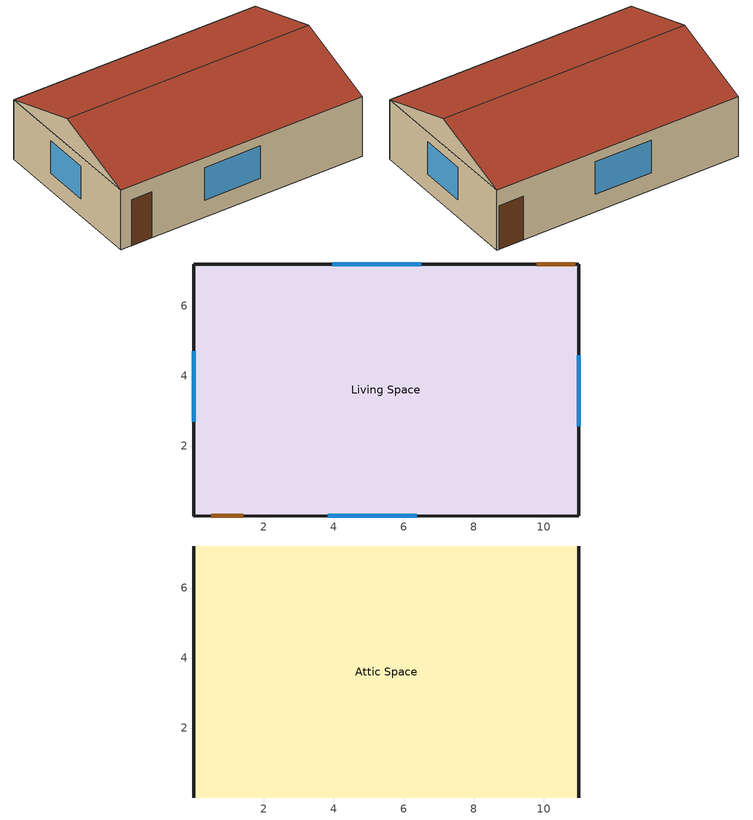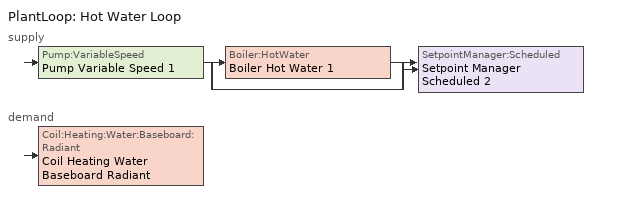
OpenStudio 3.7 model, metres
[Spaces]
Living Space
 floor ground (slab-on-floor-const): 11,7.2 11,0 0,0 0,7.2 z0
 wall outside (ext-wall-base): 11,0 11,7.2 0,7.2 0,0 11,0 z0:2.75
 window (glazing-base): 11,2.57 11,4.59 / 6.5,7.2 3.96,7.2 / 0,4.71 0,2.69 / 3.82,0 6.36,0 z0.8:2.3
 door (door-const): 10.89,7.2 9.8,7.2 z0:2; 0.5,0 1.41,0 z0:2.13
Attic Space
 floor to Living Space (floor-const): 11,7.2 11,0 0,0 0,7.2 z2.75
 wall outside (ext-wall-base): 0,3.6,3.95 0,7.2,2.75 0,0,2.75; 11,3.6,3.95 11,0,2.75 11,7.2,2.75
 roof outside (roof-const): 0,3.6,3.95 0,0,2.75 11,0,2.75 11,3.6,3.95; 11,3.6,3.95 11,7.2,2.75 0,7.2,2.75 0,3.6,3.95
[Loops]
PlantLoop 'Hot Water Loop'
 supply: Pump:VariableSpeed 'Pump Variable Speed 1' > split
  | Boiler:HotWater 'Boiler Hot Water 1'
  | bypass
  join > SetpointManager:Scheduled 'Setpoint Manager Scheduled 2'
 demand: Coil:Heating:Water:Baseboard:Radiant 'Coil Heating Water Baseboard Radiant'
[Site]
DEBRECEN: Latitude {deg}=47.48; Longitude {deg}=21.63; Time Zone {hr}=1; Elevation {m}=112; Terrain=Suburbs
[Building]
SF: North Axis {deg}=0
[ClimateZones]
Climate Zone Institution Name 1=ASHRAE; Climate Zone Document Name 1=ANSI/ASHRAE Standard 169; Climate Zone Document Year 1=2006; Climate Zone Institution Name 2=CEC; Climate Zone Document Name 2=California Climate Zone Descriptions; Climate Zone Document Year 2=1995
[SizingPeriod:DesignDay] Barometric Pressure {Pa}=99987; Rain Indicator=No; Snow Indicator=No; Day of Month=21; Daylight Saving Time Indicator=No; Humidity Condition Type=Wetbulb; Dry-Bulb Temperature Range Modifier Type=DefaultMultipliers
Name | Maximum Dry-Bulb Temperature {C} | Daily Dry-Bulb Temperature Range {deltaC} | Wind Speed {m/s} | Wind Direction {deg} | Month | Day Type | Wetbulb or DewPoint at Maximum Dry-Bulb {C} | Solar Model Indicator | ASHRAE Clear Sky Optical Depth for Beam Irradiance | ASHRAE Clear Sky Optical Depth for Diffuse Irradiance | Sky Clearness
DEBRECEN Ann Clg .4% Condns DB=>MWB | 31.7 | 11.1 | 2.8 | 180 | 7 | SummerDesignDay | 21.3 | ASHRAETau | 0.502 | 1.851
DEBRECEN Ann Htg 99.6% Condns DB | -13.8 | 0 | 1.9 | 50 | 1 | WinterDesignDay | -13.8 | ASHRAEClearSky |  |  | 0
[Material:NoMass]
4_RVAL_2: Roughness=Rough; Thermal Resistance {m2-K/W}=0.18; Thermal Absorptance=0.9; Solar Absorptance=0.7; Visible Absorptance=0.7
[Construction]
slab-on-floor-const: 1_1_37, 1_2_9, 1_3_29, 1_4_34
floor-const: 3_5_113, 4_RVAL_2, 3_3_8, 3_2_20, 3_1_36
door-const: 7_1_108
roof-const: 9_1_33, 9_2_111, 9_3_77
glazing-base: Simple present glazing - 1001
ext-wall-base: 5_1_5, 5_2_103, 5_3_11, 5_4_66
[Material] Roughness=Rough; Thermal Absorptance=0.9
Name | Thickness {m} | Conductivity {W/m-K} | Density {kg/m3} | Specific Heat {J/kg-K} | Solar Absorptance | Visible Absorptance
1_1_37 | 0.0869 | 0.04 | 10 | 1400 | 0.6 | 0.6
1_2_9 | 0.1 | 1.13 | 2000 | 1000 | 0.6 | 0.6
1_3_29 | 0.07 | 0.41 | 1200 | 840 | 0.73 | 0.73
1_4_34 | 0.03 | 0.14 | 650 | 1200 | 0.78 | 0.78
3_1_36 | 0.01 | 0.15 | 700 | 1420 | 0.78 | 0.78
3_2_20 | 0.1319 | 0.04 | 12 | 840 | 0.6 | 0.6
3_3_8 | 0.1 | 0.38 | 1200 | 1000 | 0.6 | 0.6
3_5_113 | 0.013 | 0.25 | 2800 | 896 | 0.5 | 0.5
5_1_5 | 0.1 | 0.84 | 1700 | 800 | 0.7 | 0.7
5_2_103 | 0.011 | 0.034 | 35 | 1400 | 0.6 | 0.6
5_3_11 | 0.1 | 0.51 | 1400 | 1000 | 0.6 | 0.6
5_4_66 | 0.01 | 0.4 | 1000 | 1000 | 0.5 | 0.5
7_1_108 | 0.035 | 0.19 | 700 | 2390 | 0.5 | 0.5
9_1_33 | 0.02 | 1 | 2000 | 800 | 0.7 | 0.7
9_2_111 | 0.034 | 0.04 | 30 | 840 | 0.6 | 0.6
9_3_77 | 0.005 | 0.19 | 960 | 837 | 0.8 | 0.8
[WindowMaterial:SimpleGlazingSystem]
Simple present glazing - 1001: U-Factor {W/m2-K}=2.89; Solar Heat Gain Coefficient=0.78; Visible Transmittance=0.7
[ThermalZone] Multiplier=1; Zone Inside Convection Algorithm=TARP; Use Ideal Air Loads=No
Name | Volume {m3} | Thermostat
Living-Unit | 217.8 | Dual Setpoint - Zone 189
Attic | 47.4234
[Sizing:Zone] Zone Cooling Design Supply Air Temperature Input Method=SupplyAirTemperature; Zone Heating Design Supply Air Temperature Input Method=SupplyAirTemperature; Zone Cooling Design Supply Air Humidity Ratio {kg-H2O/kg-air}=0.0085; Cooling Design Air Flow Method=DesignDay; Heating Design Air Flow Method=DesignDay; Account for Dedicated Outdoor Air System=No; Dedicated Outdoor Air Low Setpoint Temperature for Design {C}=autosize; Dedicated Outdoor Air High Setpoint Temperature for Design {C}=autosize; Zone Load Sizing Method=Sensible Load Only No Latent Load; Zone Latent Cooling Design Supply Air Humidity Ratio Input Method=HumidityRatioDifference; Zone Cooling Design Supply Air Humidity Ratio Difference {kgWater/kgDryAir}=0.005; Zone Latent Heating Design Supply Air Humidity Ratio Input Method=HumidityRatioDifference; Zone Humidification Design Supply Air Humidity Ratio Difference {kgWater/kgDryAir}=0.005
Name | Zone Cooling Design Supply Air Temperature {C} | Zone Cooling Design Supply Air Temperature Difference {deltaC} | Zone Heating Design Supply Air Temperature {C} | Zone Heating Design Supply Air Temperature Difference {deltaC} | Zone Heating Design Supply Air Humidity Ratio {kg-H2O/kg-air} | Zone Heating Sizing Factor | Zone Cooling Sizing Factor | Cooling Minimum Air Flow Fraction | Design Zone Air Distribution Effectiveness in Cooling Mode | Design Zone Air Distribution Effectiveness in Heating Mode | Dedicated Outdoor Air System Control Strategy
Living-Unit | 12 | 0 | 35 | 0 | 0.0156 | 1.25 | 1.15 | 0 | 1 | 1
Attic | 14 | 11.11 | 40 | 11.11 | 0.008 |  |  |  |  |  | NeutralSupplyAir
[Zone equipment]
Living-Unit: Zone HVAC Baseboard Rad Conv Water
[Space]
Name | Thermal Zone | Part of Total Floor Area
Living Space | Living-Unit | Yes
Attic Space | Attic | No
[ThermostatSetpoint:DualSetpoint]
Dual Setpoint - Zone 189: Heating Setpoint Temperature Schedule=189 Heating Setpoint Schedule; Cooling Setpoint Temperature Schedule=189 Cooling SP Sch
[People:Definition]
People 189 Definition: Number of People Calculation Method=People/Area; People per Space Floor Area {person/m2}=0.02; Fraction Radiant=0.3; Carbon Dioxide Generation Rate {m3/s-W}=3.82e-08; Enable ASHRAE 55 Comfort Warnings=Yes; Mean Radiant Temperature Calculation Type=ZoneAveraged
[People]
People 189: People Definition=People 189 Definition; Space or SpaceType=Living Space; Number of People Schedule=People Sch; Activity Level Schedule=Activity Schedule People; Work Efficiency Schedule=Work efficiency; Clothing Insulation Schedule=Clothing Schedule 189; Air Velocity Schedule=8060; Multiplier=1
[Lights:Definition]
189 General lighting Definition: Design Level Calculation Method=Watts/Area; Watts per Space Floor Area {W/m2}=15; Fraction Radiant=0.42; Fraction Visible=0.18; Return Air Fraction=0
[Lights]
189 General lighting: Lights Definition=189 General lighting Definition; Space or SpaceType=Living Space; Schedule=Lighting Sch; Fraction Replaceable=1
[OtherEquipment:Definition]
189 Miscellaneous gain Definition: Design Level Calculation Method=Watts/Area; Watts per Space Floor Area {W/m2}=13.03; Fraction Latent=0; Fraction Radiant=0.2; Fraction Lost=0
[OtherEquipment]
189 Miscellaneous gain: Other Equipment Definition=189 Miscellaneous gain Definition; Space or SpaceType=Living Space; Schedule=Misc Sch
[SpaceInfiltration:DesignFlowRate] Design Flow Rate Calculation Method=Flow/Space; Constant Term Coefficient=1; Temperature Term Coefficient=0; Velocity Term Coefficient=0; Velocity Squared Term Coefficient=0
Name | Space or SpaceType | Design Flow Rate {m3/s}
189 Infiltration | Living Space | 0.04235
241 Infiltration | Attic Space | 0.013173
[PlantLoop]
Hot Water Loop: Fluid Type=Water; Glycol Concentration=0; Plant Loop Volume {m3}=Autocalculate; Load Distribution Scheme=Optimal
[Sizing:Plant]
Hot Water Loop: Loop Type=Heating; Design Loop Exit Temperature {C}=82; Loop Design Temperature Difference {deltaC}=11; Sizing Option=NonCoincident; Zone Timesteps in Averaging Window=1; Coincident Sizing Factor Mode=None
[Pump:VariableSpeed]
Pump Variable Speed 1: Pump Control Type=Intermittent; Skin Loss Radiative Fraction=0.5; Design Power Sizing Method=PowerPerFlowPerPressure; Design Electric Power per Unit Flow Rate {W/(m3/s)}=348701.1; Design Shaft Power per Unit Flow Rate per Unit Head {W-s/m3-Pa}=1.28205; Design Minimum Flow Rate Fraction=0
[Boiler:HotWater]
Boiler Hot Water 1: Nominal Thermal Efficiency=0.78; Efficiency Curve Temperature Evaluation Variable=LeavingBoiler; Normalized Boiler Efficiency Curve=Boiler Efficiency; Water Outlet Upper Temperature Limit {C}=99; Boiler Flow Mode=ConstantFlow; On Cycle Parasitic Electric Load {W}=0; Off Cycle Parasitic Fuel Load {W}=0; Sizing Factor=1
[SetpointManager:Scheduled]
Setpoint Manager Scheduled 2: Control Variable=Temperature; Schedule=Hot_Water_Temperature
[ZoneHVAC:Baseboard:RadiantConvective:Water]
Zone HVAC Baseboard Rad Conv Water: Availability Schedule=Always On Discrete hvac_library; Heating Coil=Coil Heating Water Baseboard Radiant; Fraction Radiant=0.3; Fraction of Radiant Energy Incident on People=0.3
[Coil:Heating:Water:Baseboard:Radiant]
Coil Heating Water Baseboard Radiant: Rated Average Water Temperature {C}=87.78; Rated Water Mass Flow Rate {kg/s}=0.063; Heating Design Capacity Method=HeatingDesignCapacity; Heating Design Capacity {W}=autosize; Heating Design Capacity Per Floor Area {W/m2}=0; Fraction of Autosized Heating Design Capacity=1; Maximum Water Flow Rate {m3/s}=autosize; Convergence Tolerance=0.001
[Schedule:Compact]
Work efficiency: Through: 12/31, For: AllDays, Until: 24:00, 0
Misc Sch: Through: 12/31, For: AllDays, Until: 24:00, 1
People Sch: Through: 31 Dec, For: Weekdays, Until: 05:00, 1, Until: 06:00, 0.8, Until: 08:00, 0.75, Until: 09:00, 0.5, Until: 15:00, 0.43, Until: 18:00, 0.5, Until: 21:00, 0.75, Until: 24:00, 0.8, For: Saturday, Until: 07:00, 1, Until: 08:00, 0.8, Until: 09:00, 0.75, Until: 10:00, 0.5, Until: 15:00, 0.43, Until: 18:00, 0.5, Until: 21:00, 0.75, Until: 24:00, 0.8, For: Sunday Holidays, Until: 07:00, 1, Until: 08:00, 0.8, Until: 09:00, 0.75, Until: 10:00, 0.5, Until: 15:00, 0.43, Until: 18:00, 0.5, Until: 21:00, 0.75, Until: 24:00, 0.8, For: SummerDesignDay, Until: 24:00, 1, For: AllOtherDays, Until: 24:00, 0
Lighting Sch: Through: 31 Dec, For: Weekdays, Until: 06:00, 0, Until: 22:00, 1, Until: 23:00, 0.8, Until: 24:00, 0.2, For: Saturday, Until: 07:00, 0, Until: 22:00, 1, Until: 23:00, 0.8, Until: 24:00, 0.2, For: Sunday Holidays, Until: 07:00, 0, Until: 22:00, 1, Until: 23:00, 0.8, Until: 24:00, 0.2, For: SummerDesignDay, Until: 24:00, 1, For: AllOtherDays, Until: 24:00, 0
8060: Through: 12/31, For: AllDays, Until: 24:00, 0.137
189 Heating Setpoint Schedule: Through: 31 Dec, For: Weekdays SummerDesignDay, Until: 09:00, 20, Until: 20:00, 13, Until: 24:00, 20, For: WinterDesignDay, Until: 24:00, 20, For: Weekends, Until: 09:00, 20, Until: 20:00, 13, Until: 24:00, 20, For: Holidays, Until: 09:00, 20, Until: 20:00, 13, Until: 24:00, 20, For: AllOtherDays, Until: 24:00, -50
189 Cooling SP Sch: Through: 12/31, For: AllDays, Until: 24:00, 100
Activity Schedule People: Through: 12/31, For: AllDays, Until: 24:00, 117
Clothing Schedule 189: Through: 4/1, For: AllDays, Until: 24:00, 1, Through: 9/30, For: AllDays, Until: 24:00, .5, Through: 12/31, For: AllDays, Until: 24:00, 1
[Schedule:Day]
Hot_Water_Temperature_Default; Hot_Water_Temperature_Summer_Design_Day; Hot_Water_Temperature_Winter_Design_Day: 24, 0, 67
[Schedule:Constant]
Always On Discrete hvac_library: Value=1
[Schedule:Ruleset]
Hot_Water_Temperature: Default Day Schedule=Hot_Water_Temperature_Default; Summer Design Day Schedule=Hot_Water_Temperature_Summer_Design_Day; Winter Design Day Schedule=Hot_Water_Temperature_Winter_Design_Day
[Curve:Biquadratic]
Boiler Efficiency: Coefficient1 Constant=1; Coefficient2 x=0; Coefficient3 x**2=0; Coefficient4 y=0; Coefficient5 y**2=0; Coefficient6 x*y=0; Minimum Value of x=0; Maximum Value of x=1; Minimum Value of y=0; Maximum Value of y=1; Input Unit Type for X=Dimensionless; Input Unit Type for Y=Dimensionless; Output Unit Type=Dimensionless
